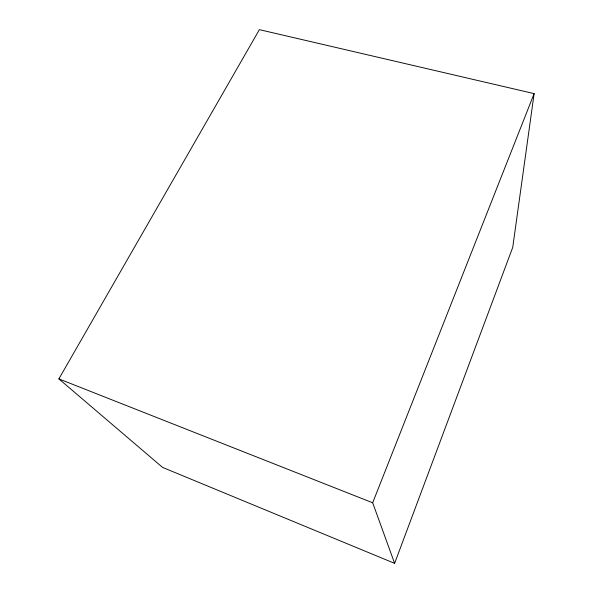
<?xml version="1.0" encoding="UTF-8"?>
<svg xmlns="http://www.w3.org/2000/svg" width="593" height="593" viewBox="0 0 593 593"><rect width="100%" height="100%" fill="white"/><g stroke="black" fill="none" stroke-linecap="round" stroke-linejoin="round"><path stroke-width="0.89" d="M534.123 93.62L512.737 247.363L394.619 563.35L162.564 467.403L58.877 378.89L259.386 29.65L534.123 93.62L372.678 502.782L394.619 563.35M58.877 378.89L372.678 502.782"/></g></svg>
